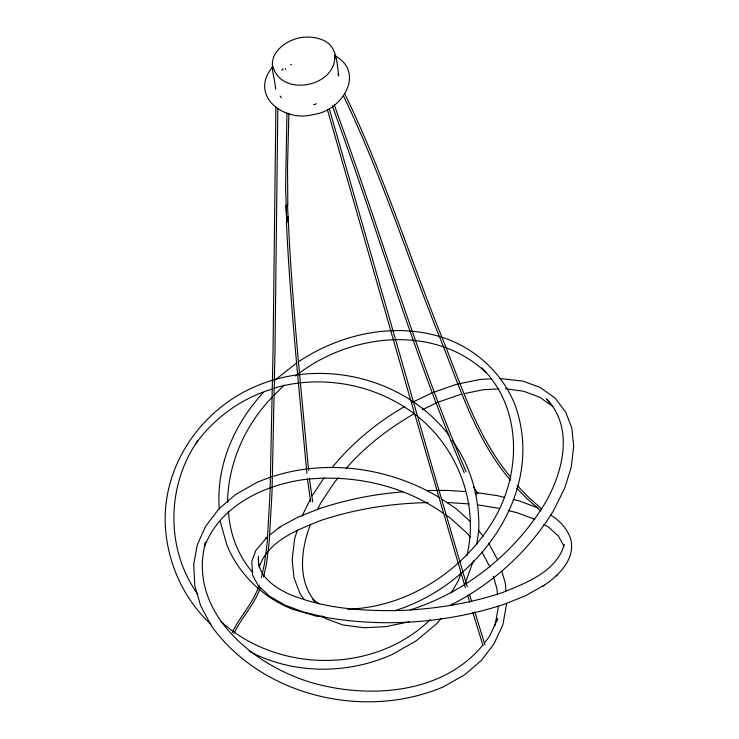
<?xml version="1.0" encoding="UTF-8"?>
<svg xmlns="http://www.w3.org/2000/svg" width="739" height="739" viewBox="0 0 739 739"><rect width="100%" height="100%" fill="white"/><g stroke="black" fill="none" stroke-linecap="round" stroke-linejoin="round"><path stroke-width="1.11" d="M275.896 106.933L273.079 348.457L270.086 492.072L267.222 542.454L264.525 563.58L261.394 577.602M277.818 108.411L275.019 348.78L272.026 492.414L269.153 542.842L266.456 564.033L263.546 577.057M286.963 112.984L285.587 187.189M288.894 113.298L287.499 167.614L287.831 205.137M506.594 603.855L502.926 624.612L493.948 643.974L481.329 660.5L464.711 674.753L443.612 686.743C364.881 720.451 262.225 696.471 211.53 626.072L200.629 605.712L194.791 585.584L193.71 564.263L197.331 544.717L205.59 526.39L218.92 508.829L235.547 494.576L256.636 482.585C315.054 457.164 385.195 464.914 439.215 497.458M466.845 555.793C478.65 507.065 460.194 454.171 423.114 421.045C383.892 386.358 327.543 373.657 277.088 387.245L273.92 388.409M476.701 544.467L478.752 530.648C479.833 498.677 471.159 466.17 452.028 440.305M494.89 625.979L498.141 608.409L498.012 606.137M297.346 530.085L294.602 538.86L292.164 559.913L294.03 577.981L300.089 593.74L304.052 599.329M310.482 524.339C301.226 548.541 297.05 579.505 314.648 600.973M204.481 545.428L205.571 542.241C186.2 613.37 257.301 669.322 318.906 684.619C374.775 698.549 444.49 692.314 482.983 644.888M496.497 621.767L497.587 618.58L489.698 636.103L484.322 643.133M461.136 572.808L458.549 580.235L451.28 593.001M473.376 560.91L465.228 583.053M259.066 585.122C253.81 602.821 239.972 615.947 232.268 632.455M260.322 587.413C254.927 604.484 241.477 617.231 234.041 633.314M259.14 567.46C267.536 540.939 297.087 530.103 320.569 520.533C355.145 509.042 391.55 503.268 427.946 502.603M564.291 544.569C556.264 571.727 526.316 582.895 502.474 592.539C470.078 603.458 436.065 608.788 401.979 610.432C363.57 611.356 323.987 608.862 288.192 593.722C273.679 586.784 256.645 574.96 258.456 556.707L258.668 565.289M204.518 546.62C219.723 506.086 263.417 485.227 303.969 479.574C352.411 473.985 403.374 485.061 443.4 513.383M302.122 515.979L310.602 498.677M317.373 509.892L320.911 502.686L334.508 482.216L338.129 477.93M312.117 495.841L324.172 477.69M273.162 66.325C248.055 94.998 283.637 122.905 313.318 114.508C341.104 111.46 366.211 73.383 335.183 55.794M196.435 442.55L197.821 440.74C166.284 485.625 165.564 549.705 197.849 594.35M267.453 536.754L255.925 550.324L251.796 561.261L252.599 575.238L258.151 585.464L269.329 596.124L285.143 605.186L303.304 611.984L325.964 617.462C385.139 627.587 446.864 623.005 503.933 604.382L525.715 595.634L544.126 585.214M542.786 586.239C557.991 576.189 575.653 559.765 570.822 539.415C567.552 528.958 559.691 520.367 550.306 514.944M195.789 443.492C214.522 417.858 241.357 398.349 271.813 389.185M440.989 618.552L436.583 623.799L416.223 640.787L392.464 654.348C347.441 674.652 292.995 674.587 249.163 651.225M452 605.444L453.469 603.689M332.033 467.787C351.866 443.058 376.825 422.671 404.187 406.783M346.111 468.498C365.232 446.199 389.01 428.278 414.348 413.609M263.444 392.427C234.494 423.41 215.622 466.337 219.335 509.208M272.497 396.88C245.893 424.038 229.219 460.96 227.575 499.056L227.815 502.372M274.021 395.254L284.256 385.056M281.605 70.325L283.259 68.866M430.227 619.642C374.396 673.977 278.187 673.506 220.943 621.536M274.89 380.225L296.847 362.738M295.655 375.985C348.54 333.603 434.042 323.183 486.04 372.558L481.782 367.92C522.593 407.845 521.466 474.152 493.116 520.792C462.743 571.358 407.06 607.412 347.533 609.213M269.218 535.387L280.247 526.824L297.327 517.439L319.109 508.691C346.221 499.758 374.405 494.003 402.875 491.897M265.689 538.121L267.158 536.985M555.885 576.087L557.345 574.951M278.917 527.858L280.247 526.824M298.787 361.611C342.111 332.652 398.866 320.994 448.61 339.524L449.358 339.866C478.641 351.625 502.806 374.719 514.704 404.067L514.972 404.852C546.805 492.303 477.505 585.048 394.838 610.682M412.214 402.376L432.694 392.585M422.44 409.702L436.62 402.875M450.522 605.195C492.747 583.875 529.226 550.767 553.742 510.224L564.735 488.054L571.247 467.205L573.686 446.153L571.82 428.084L565.769 412.325L555.072 398.072L540.144 387.458L523.092 381.148L499.684 378.442M433.747 392.215L456.804 384.234L480.138 379.43L491.629 378.848M437.627 402.385L460.868 394.34M410.274 609.897C465.939 592.105 514.584 553.243 544.948 503.379C562.979 472.526 574.443 427.539 546.389 398.884L550.731 404.021M313.521 104.744L316.431 103.839M464.24 393.647L483.352 389.712L498.871 388.926M409.055 621.832L385.721 626.635L363.874 627.734L342.767 624.917L325.714 618.608L321.825 615.836M426.477 490.539L447.649 490.419L465.496 491.601M476.988 493.125L477.588 493.144M447.474 502.492L469.339 503.943M324.449 617.01L316.708 616.252L292.201 609.139C262.918 597.389 238.752 574.295 226.855 544.948L220.231 521.337M505.522 388.797L523.388 391.171L539.719 397.212L552.911 406.579M476.701 492.617L497.07 495.61L504.709 497.412M477.265 504.82L499.555 508.423M513.291 499.509L519.729 501.088L537.9 507.887M508.358 510.575L517.152 512.727L534.842 519.341M290.612 64.432L291.489 64.727M543.812 524.441L548.791 527.276L558.573 536.274L563.894 546.066M441.081 498.696L455.991 508.58L470.087 521.309M445.275 514.63L449.977 517.743L467.556 533.613L470.346 537.124M319.1 603.855L312.948 599.477L314.398 601.195M476.535 494.788L475.048 492.673M541.807 509.069L528.819 497.513L517.106 485.468M540.957 511.065L527.175 498.733L516.857 488.239M308.597 470.429C300.967 387.541 292.21 304.699 288.349 221.524L287.831 216.656M285.901 205.35L286.806 222.596L285.577 186.69M287.453 204.278L288.349 221.524M210.855 624.316C180.251 595.726 163.421 553.733 165.314 511.933L165.351 511.425C168.483 458.466 203.345 410.635 251.066 388.437L251.602 388.234C317.511 357.214 402.422 376.086 447.64 433.608L448.887 435.52M280.09 96.088L281.467 97.714M252.71 572.513C238.032 555.71 229.598 533.438 228.471 511.222M478.373 530.251L483.204 536.32M473.403 486.835L477.985 493.476M510.464 480.267C474.032 437.47 458.282 382.146 437.192 331.146C406.062 252.775 380.308 172.067 343.533 96.052M510.834 477.366C475.232 435.012 459.972 380.419 439.068 330.241C407.789 251.509 381.952 170.404 344.901 94.084M488.728 543.257L497.541 559.7M482.05 552.153L489.892 566.915M466.143 471.824C416.371 356.18 381.583 234.743 338.388 116.633L334.305 104.809M464.258 472.738C414.477 357.085 379.689 235.63 336.494 117.501L332.402 105.677M337.954 73.965L338.702 75.923C336.818 63.138 337.335 46.049 323.1 40.146C315.645 36.904 307.387 36.396 299.443 37.828C289.263 40.146 279.499 45.892 274.4 55.268C269.384 66.039 274.945 77.835 275.582 88.929L275.545 86.814M285.393 68.598L285.67 69.309M273.384 67.757C282.815 97.696 337.335 86.121 334.628 55.139L335.127 58.455M484.95 644.75L474.798 611.837M483.038 645.581L472.877 612.649M471.685 601.528L469.487 594.211M469.764 602.34L467.565 595.034M467.233 586.738L430.421 461.118L329.261 108.651M465.311 587.551L412.916 407.993L327.34 109.446M501.772 571.025L505.458 583.736L505.901 591.56M493.319 576.291L497.051 589.14L497.375 594.803M312.699 501.929L309.364 478.207M310.639 501.744L307.452 478.946M306.897 473.394L306.676 471.168C299.046 388.271 290.288 305.419 286.427 222.236"/></g></svg>
